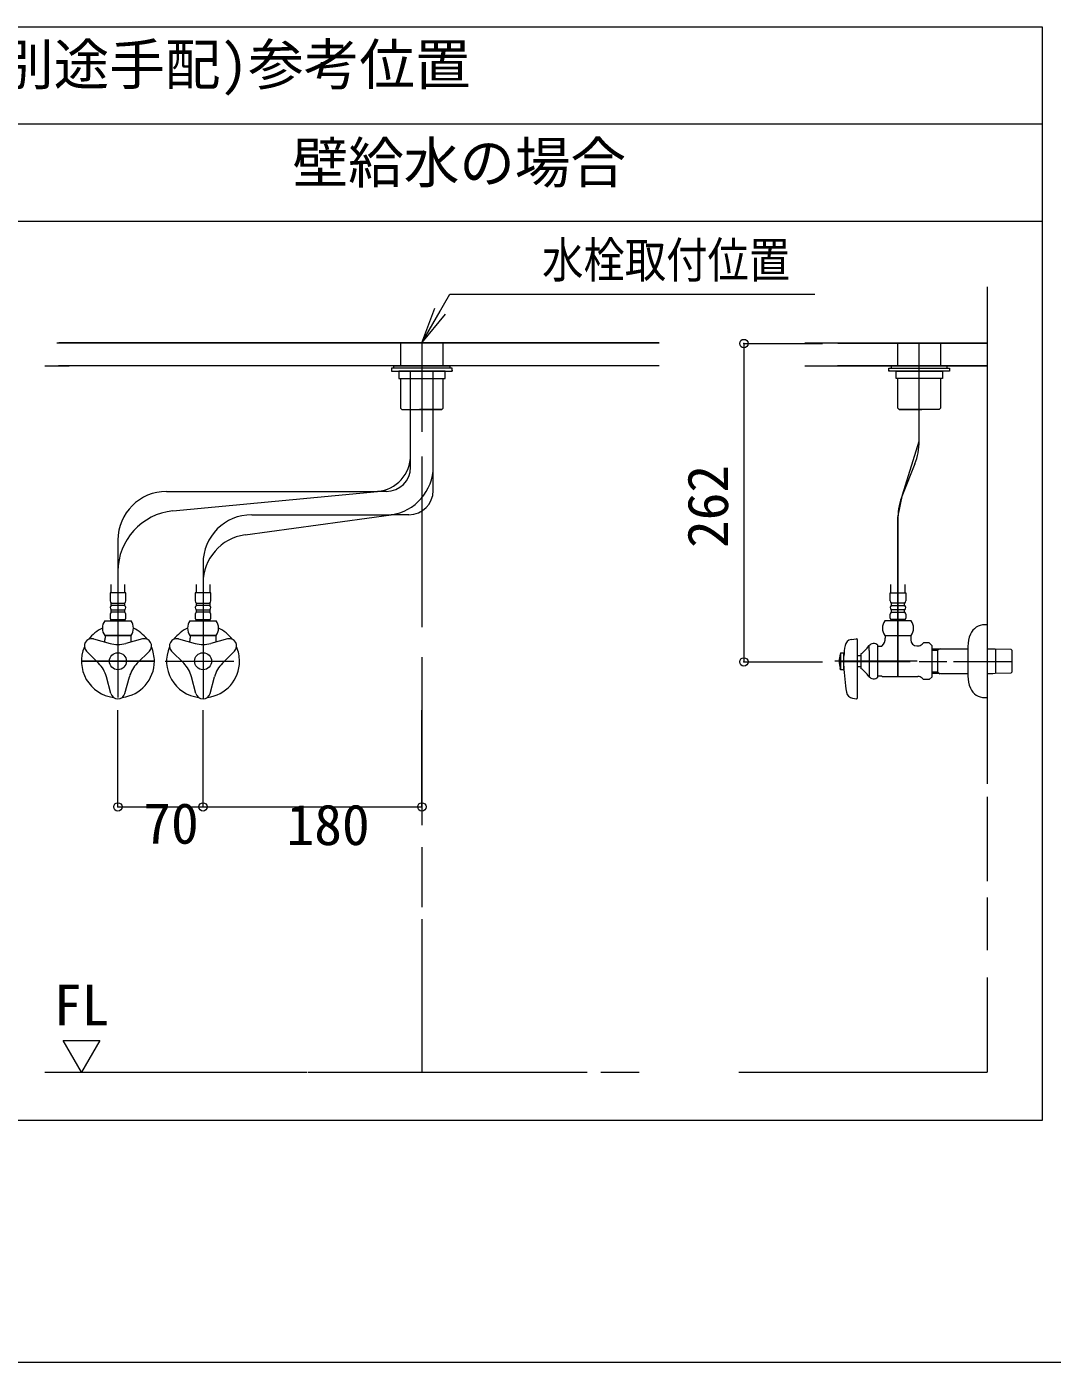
# Model space of a CAD drawing. Units: millimetres, scale not verified. Extents: x -1002 to 1002, y -687 to 676.
# Drawn here: x 340.7 to 709.7, y -687.1 to -206.3 of the extents above; entities that cross this region are included whole.
import ezdxf
from ezdxf.enums import TextEntityAlignment as Align

# ---------------------------------------------------------------- set-up
doc = ezdxf.new("R2010")
doc.units = ezdxf.units.MM
doc.header["$LTSCALE"] = 5
doc.header["$PDMODE"] = 32
doc.header["$PDSIZE"] = 3
doc.layers.add('F-0', color=7, linetype='Continuous', lineweight=15)
doc.styles.add('ＭＳ ゴシック', font='')
doc.styles.get('ＭＳ ゴシック').set_extended_font_data('MS Gothic')

msp = doc.modelspace()

# ---------------------------------------------------------------- linework, layer by layer
at = {"layer": 'F-0', "lineweight": 18}
for p, q in [((-37.716, -206.334), (706.034, -206.334)), ((-37.716, -241.334), (706.034, -241.334))]:
    msp.add_line(p, q, dxfattribs=at)
at = {"layer": 'F-0'}
for p, q in [((334.159, -276.334), (706.034, -276.334)), ((482.909, -320.084), (493.013, -302.584)), ((493.013, -302.584), (624.263, -302.584)), ((686.346, -299.959), (686.346, -320.36)), ((686.346, -299.959), (686.346, -364.178)), ((482.909, -320.084), (487.577, -307.624)), ((482.909, -320.084), (489.471, -308.717)), ((482.909, -320.084), (491.366, -309.811)), ((351.556, -320.084), (568.221, -320.084)), ((568.221, -320.084), (352.246, -320.084)), ((475.253, -320.084), (475.253, -328.397)), ((482.909, -320.108), (482.909, -352.121)), ((490.565, -328.397), (490.565, -320.084)), ((633.68, -320.36), (632.502, -320.36)), ((686.346, -320.36), (633.68, -320.36)), ((654.19, -328.397), (654.19, -320.084)), ((661.846, -355.511), (661.846, -320.084)), ((669.503, -320.084), (669.503, -328.397)), ((686.346, -320.36), (686.346, -345.203)), ((347.284, -328.397), (356.041, -328.397)), ((568.221, -328.397), (352.146, -328.397)), ((471.971, -329.272), (471.971, -330.365)), ((493.846, -329.272), (471.971, -329.272)), ((471.971, -330.365), (493.846, -330.365)), ((472.846, -328.397), (492.971, -328.397)), ((472.846, -329.272), (472.846, -328.397)), ((492.971, -329.272), (472.846, -329.272)), ((491.221, -330.365), (474.596, -330.365)), ((474.596, -330.365), (474.596, -332.99)), ((478.838, -360.552), (478.838, -330.251)), ((486.98, -364.664), (486.98, -330.405)), ((491.221, -332.99), (491.221, -330.365)), ((492.971, -328.397), (492.971, -329.272)), ((493.846, -330.365), (493.846, -329.272)), ((493.846, -329.928), (493.846, -330.365)), ((620.721, -328.397), (633.474, -328.397)), ((686.346, -328.397), (632.494, -328.397)), ((632.727, -328.397), (686.346, -328.397)), ((650.909, -330.365), (650.909, -329.272)), ((650.909, -329.272), (672.784, -329.272)), ((650.909, -329.928), (650.909, -330.365)), ((672.784, -330.365), (650.909, -330.365)), ((651.784, -328.397), (651.784, -329.272)), ((671.909, -328.397), (651.784, -328.397)), ((651.784, -329.272), (671.909, -329.272)), ((653.534, -330.365), (670.159, -330.365)), ((653.534, -332.99), (653.534, -330.365)), ((670.159, -330.365), (670.159, -332.99)), ((671.909, -329.272), (671.909, -328.397)), ((672.784, -329.272), (672.784, -330.365)), ((474.596, -332.99), (491.221, -332.99)), ((475.253, -332.99), (475.253, -343.665)), ((478.838, -360.552), (478.838, -332.99)), ((486.98, -364.664), (486.98, -332.99)), ((490.565, -343.665), (490.565, -332.99)), ((670.159, -332.99), (653.534, -332.99)), ((654.19, -343.665), (654.19, -332.99)), ((669.503, -332.99), (669.503, -343.665)), ((475.581, -343.993), (475.253, -343.665)), ((475.69, -344.103), (475.581, -343.993)), ((475.69, -344.103), (489.734, -344.103)), ((489.734, -344.103), (490.128, -344.103)), ((490.237, -343.993), (490.128, -344.103)), ((490.565, -343.665), (490.237, -343.993)), ((654.19, -343.665), (654.518, -343.993)), ((654.518, -343.993), (654.628, -344.103)), ((655.021, -344.103), (654.628, -344.103)), ((669.065, -344.103), (655.021, -344.103)), ((669.065, -344.103), (669.175, -343.993)), ((669.175, -343.993), (669.503, -343.665)), ((686.346, -359.296), (686.346, -376.274)), ((478.838, -364.868), (478.838, -360.552)), ((482.909, -360.974), (482.909, -422.454)), ((486.98, -373.25), (486.98, -364.664)), ((660.257, -363.695), (655.787, -374.776)), ((391.034, -373.618), (466.958, -373.618)), ((393.333, -380.637), (466.958, -373.618)), ((470.088, -373.618), (466.958, -373.618)), ((686.346, -372.005), (686.346, -388.608)), ((419.269, -389.253), (471.87, -382)), ((421.659, -382), (471.87, -382)), ((478.23, -382), (471.87, -382)), ((654.198, -382.96), (654.198, -440.178)), ((686.346, -381.73), (686.346, -473.852)), ((373.534, -391.118), (373.534, -402.413)), ((686.346, -397.859), (686.346, -478.809)), ((373.534, -402.413), (373.534, -447.738)), ((373.534, -402.413), (373.534, -447.738)), ((404.159, -399.5), (404.159, -406.589)), ((371.024, -407.055), (371.024, -410.078)), ((376.054, -410.078), (376.055, -407.055)), ((401.649, -407.055), (401.649, -410.078)), ((404.159, -406.589), (404.159, -448.272)), ((404.159, -406.589), (404.159, -448.272)), ((406.679, -410.078), (406.68, -407.055)), ((651.678, -410.078), (651.677, -407.055)), ((656.708, -407.055), (656.708, -410.078)), ((376.334, -410.078), (370.734, -410.078)), ((370.734, -410.078), (370.734, -413.031)), ((376.334, -413.031), (376.334, -410.078)), ((406.959, -410.078), (401.359, -410.078)), ((401.359, -410.078), (401.359, -413.031)), ((406.959, -413.031), (406.959, -410.078)), ((651.398, -410.078), (656.998, -410.078)), ((651.398, -413.031), (651.398, -410.078)), ((656.998, -410.078), (656.998, -413.031)), ((370.734, -417.843), (370.734, -419.265)), ((371.128, -413.797), (375.94, -413.797)), ((371.128, -414.672), (371.128, -413.797)), ((375.94, -414.672), (371.128, -414.672)), ((371.128, -416.203), (375.94, -416.203)), ((371.128, -417.078), (371.128, -416.203)), ((375.94, -417.078), (371.128, -417.078)), ((375.94, -413.797), (375.94, -414.672)), ((375.94, -416.203), (375.94, -417.078)), ((376.334, -419.265), (376.334, -417.843)), ((401.359, -417.843), (401.359, -419.265)), ((401.753, -413.797), (406.565, -413.797)), ((401.753, -414.672), (401.753, -413.797)), ((406.565, -414.672), (401.753, -414.672)), ((401.753, -416.203), (406.565, -416.203)), ((401.753, -417.078), (401.753, -416.203)), ((406.565, -417.078), (401.753, -417.078)), ((406.565, -413.797), (406.565, -414.672)), ((406.565, -416.203), (406.565, -417.078)), ((406.959, -419.265), (406.959, -417.843)), ((651.398, -419.265), (651.398, -417.843)), ((656.604, -413.797), (651.792, -413.797)), ((651.792, -413.797), (651.792, -414.672)), ((651.792, -414.672), (656.604, -414.672)), ((656.604, -416.203), (651.792, -416.203)), ((651.792, -416.203), (651.792, -417.078)), ((651.792, -417.078), (656.604, -417.078)), ((656.604, -414.672), (656.604, -413.797)), ((656.604, -417.078), (656.604, -416.203)), ((656.998, -417.843), (656.998, -419.265)), ((368.778, -420.14), (378.29, -420.14)), ((371.171, -419.703), (375.896, -419.703)), ((399.403, -420.14), (408.915, -420.14)), ((401.796, -419.703), (406.521, -419.703)), ((658.954, -420.14), (649.442, -420.14)), ((656.561, -419.703), (651.836, -419.703)), ((686.346, -421.584), (685.471, -421.584)), ((686.346, -421.584), (686.346, -447.703)), ((364.741, -426.705), (370.703, -428.302)), ((378.29, -425.522), (368.778, -425.522)), ((368.94, -425.522), (368.94, -426.402)), ((368.94, -425.522), (369.449, -425.522)), ((369.449, -425.522), (377.619, -425.522)), ((382.327, -426.705), (376.365, -428.302)), ((377.619, -425.522), (378.128, -425.522)), ((378.128, -425.522), (378.128, -426.402)), ((378.128, -426.402), (378.128, -427.053)), ((395.366, -426.705), (401.328, -428.302)), ((408.915, -425.522), (399.403, -425.522)), ((399.565, -425.522), (399.565, -426.402)), ((399.565, -425.522), (400.074, -425.522)), ((400.074, -425.522), (408.244, -425.522)), ((412.952, -426.705), (406.99, -428.302)), ((408.244, -425.522), (408.753, -425.522)), ((408.753, -425.522), (408.753, -426.402)), ((408.753, -426.402), (408.753, -427.053)), ((637.372, -426.92), (639.293, -426.65)), ((639.542, -426.867), (639.542, -448.02)), ((649.442, -425.522), (658.954, -425.522)), ((649.604, -425.522), (650.113, -425.522)), ((649.604, -425.522), (649.604, -426.402)), ((650.113, -425.522), (658.283, -425.522)), ((658.283, -425.522), (658.792, -425.522)), ((362.206, -431.096), (366.57, -435.461)), ((384.862, -431.096), (380.498, -435.461)), ((392.831, -431.096), (397.195, -435.461)), ((415.487, -431.096), (411.123, -435.461)), ((633.504, -431.647), (633.36, -432.193)), ((633.504, -431.647), (634.729, -431.647)), ((633.504, -431.647), (633.504, -437.772)), ((634.729, -437.772), (634.729, -431.647)), ((639.542, -432.631), (640.854, -432.631)), ((640.854, -432.084), (640.854, -437.334)), ((643.886, -430.914), (643.886, -428.984)), ((643.886, -430.914), (643.886, -438.504)), ((646.979, -440.427), (646.979, -428.991)), ((648.252, -429.459), (648.47, -429.24)), ((660.979, -429.24), (661.381, -429.24)), ((663.386, -428.142), (662.928, -428.6)), ((665.459, -428.142), (663.386, -428.142)), ((665.459, -428.142), (666.448, -429.131)), ((666.448, -440.287), (666.448, -429.131)), ((666.448, -430.274), (668.636, -430.227)), ((666.448, -430.788), (668.417, -430.741)), ((669.339, -430.203), (668.417, -430.735)), ((668.417, -430.227), (668.417, -439.191)), ((668.636, -430.227), (669.558, -430.203)), ((679.346, -429.37), (679.346, -440.048)), ((686.346, -430.203), (688.275, -430.203)), ((688.275, -430.203), (689.198, -430.227)), ((689.198, -430.227), (694.815, -430.347)), ((689.417, -430.735), (689.417, -430.227)), ((689.417, -439.191), (689.417, -430.735)), ((694.815, -430.347), (695.323, -430.883)), ((695.323, -430.884), (695.323, -430.883)), ((695.323, -431.1), (695.323, -430.884)), ((695.323, -438.318), (695.323, -431.1)), ((360.409, -434.709), (386.659, -434.709)), ((386.659, -434.709), (360.409, -434.709)), ((390.593, -434.709), (393.786, -434.709)), ((391.034, -434.709), (415.234, -434.709)), ((482.909, -433.274), (482.909, -493.77)), ((661.085, -434.709), (631.484, -434.709)), ((658.534, -434.961), (633.504, -434.961)), ((640.854, -436.787), (639.542, -436.787)), ((671.759, -434.961), (661.791, -434.961)), ((695.323, -434.961), (674.131, -434.961)), ((370.998, -446.326), (369.401, -440.364)), ((376.069, -446.326), (377.667, -440.364)), ((401.623, -446.326), (400.026, -440.364)), ((406.694, -446.326), (408.292, -440.364)), ((646.979, -439.959), (647.636, -439.959)), ((647.636, -439.959), (648.252, -439.959)), ((648.252, -439.959), (648.47, -440.178)), ((648.47, -440.178), (661.381, -440.178)), ((663.386, -441.276), (662.928, -440.818)), ((668.417, -438.677), (666.448, -438.63)), ((668.636, -439.191), (666.448, -439.144)), ((668.417, -438.683), (669.339, -439.215)), ((669.558, -439.215), (668.636, -439.191)), ((678.917, -439.215), (669.558, -439.215)), ((679.346, -439.215), (678.917, -439.215)), ((688.275, -439.215), (686.346, -439.215)), ((689.198, -439.191), (688.275, -439.215)), ((694.815, -439.071), (689.198, -439.191)), ((695.323, -438.535), (694.815, -439.071)), ((695.323, -438.534), (695.323, -438.318)), ((695.323, -438.535), (695.323, -438.534)), ((637.886, -448.039), (639.293, -448.237)), ((482.909, -463.768), (482.909, -491.311)), ((686.346, -483.575), (686.346, -513.887)), ((482.909, -501.64), (482.909, -523.305)), ((686.346, -519.797), (686.346, -538.746)), ((482.909, -527.575), (482.909, -582.584)), ((686.346, -548.583), (686.346, -582.584)), ((353.846, -571.217), (366.971, -571.217)), ((360.409, -582.584), (353.846, -571.217)), ((366.971, -571.217), (360.409, -582.584)), ((347.284, -582.584), (420.13, -582.584)), ((360.409, -582.584), (411.933, -582.584)), ((420.13, -582.584), (441.648, -582.584)), ((422.179, -582.584), (431.743, -582.584)), ((441.989, -582.584), (540.247, -582.584)), ((451.211, -582.584), (542.354, -582.584)), ((547.319, -582.584), (561.082, -582.584)), ((596.945, -582.584), (686.346, -582.584)), ((620.721, -582.584), (686.346, -582.584)), ((-1002.086, -687.064), (1002.034, -687.064))]:
    msp.add_line(p, q, dxfattribs=at)
at = {"layer": 'F-0', "color": 4, "lineweight": 9}
for p, q in [((598.76, -320.36), (598.76, -434.961)), ((598.76, -320.36), (627.09, -320.36)), ((598.76, -434.961), (627.09, -434.961)), ((373.534, -487.171), (373.534, -452.349)), ((404.159, -487.171), (404.159, -452.349)), ((482.909, -487.171), (482.909, -452.349)), ((373.534, -487.171), (404.159, -487.171)), ((404.159, -487.171), (482.909, -487.171))]:
    msp.add_line(p, q, dxfattribs=at)
at = {"layer": 'F-0', "lineweight": 18}
msp.add_lwpolyline([(706.034, -206.334), (706.034, -600.084), (334.159, -600.084)], dxfattribs=at)
at = {"layer": 'F-0'}
for points in [[(620.721, -320.084), (633.441, -320.084), (686.346, -320.084)], [(654.198, -440.178), (654.198, -382.96), (655.787, -374.776), (661.846, -355.511), (661.846, -320.084)], [(490.128, -344.103), (490.084, -344.103), (482.034, -344.103)], [(654.628, -344.103), (654.671, -344.103), (662.721, -344.103)], [(371.128, -419.703), (370.909, -419.922), (370.909, -420.14)], [(376.159, -420.14), (376.159, -419.922), (375.94, -419.703)], [(401.753, -419.703), (401.534, -419.922), (401.534, -420.14)], [(406.784, -420.14), (406.784, -419.922), (406.565, -419.703)], [(651.573, -420.14), (651.573, -419.922), (651.792, -419.703)], [(656.604, -419.703), (656.823, -419.922), (656.823, -420.14)], [(658.792, -425.522), (658.792, -426.402), (658.792, -427.053)], [(648.252, -429.459), (647.636, -429.459), (646.979, -429.459)], [(669.558, -430.203), (678.917, -430.203), (679.346, -430.203)], [(634.729, -437.772), (633.504, -437.772), (633.386, -437.334)], [(643.886, -438.504), (643.886, -440.178), (643.886, -440.324)], [(666.448, -440.287), (665.459, -441.276), (663.386, -441.276)], [(685.471, -447.834), (686.346, -447.834), (686.346, -447.703)]]:
    msp.add_lwpolyline(points, dxfattribs=at)
for centre in [(373.534, -434.709), (404.159, -434.709)]:
    msp.add_circle(centre, 3.062, dxfattribs=at)
for centre, radius, start, end in [((639.971, -355.511), 21.875, 338.02737, 0), ((465.713, -360.552), 13.125, 275.44583, 360), ((470.088, -364.868), 8.75, 270, 0), ((469.48, -364.664), 17.5, 277.84996, 0), ((391.034, -391.118), 17.5, 90, 180), ((478.23, -373.25), 8.75, 270, 0), ((676.073, -382.96), 21.875, 158.02737, 180), ((395.409, -402.413), 21.875, 95.44583, 180), ((421.659, -399.5), 17.5, 90, 180), ((421.659, -406.589), 17.5, 97.84996, 180), ((371.675, -413.031), 0.941, 180, 234.43222), ((375.393, -413.031), 0.941, 305.56778, 0), ((402.3, -413.031), 0.941, 180, 234.43222), ((406.018, -413.031), 0.941, 305.56778, 0), ((652.339, -413.031), 0.941, 180, 234.43222), ((656.057, -413.031), 0.941, 305.56778, 0), ((371.675, -415.437), 0.941, 125.56778, 234.43222), ((371.675, -417.843), 0.941, 125.56778, 180), ((375.393, -415.437), 0.941, 305.56778, 54.43222), ((375.393, -417.843), 0.941, 0, 54.43222), ((402.3, -415.437), 0.941, 125.56778, 234.43222), ((402.3, -417.843), 0.941, 125.56778, 180), ((406.018, -415.437), 0.941, 305.56778, 54.43222), ((406.018, -417.843), 0.941, 0, 54.43222), ((652.339, -415.437), 0.941, 125.56778, 234.43222), ((652.339, -417.843), 0.941, 125.56778, 180), ((656.057, -415.437), 0.941, 305.56778, 54.43222), ((656.057, -417.843), 0.941, 0, 54.43222), ((373.534, -434.709), 13.125, 115.15066, 143.05689), ((372.768, -422.831), 4.812, 146.00705, 213.99295), ((371.171, -419.265), 0.438, 180, 270), ((375.896, -419.265), 0.438, 270, 0), ((374.3, -422.831), 4.812, 326.00705, 33.99295), ((373.534, -434.709), 13.125, 36.94311, 64.84934), ((404.159, -434.709), 13.125, 115.15066, 143.05689), ((403.393, -422.831), 4.812, 146.00705, 213.99295), ((401.796, -419.265), 0.438, 180, 270), ((406.521, -419.265), 0.438, 270, 0), ((404.925, -422.831), 4.812, 326.00705, 33.99295), ((404.159, -434.709), 13.125, 36.94311, 64.84934), ((653.432, -422.831), 4.812, 146.00705, 213.99295), ((651.836, -419.265), 0.438, 180, 270), ((656.561, -419.265), 0.438, 270, 0), ((654.964, -422.831), 4.812, 326.00705, 33.99295), ((685.471, -427.272), 5.688, 90, 156.44354), ((364.062, -429.24), 2.625, 75, 225), ((364.821, -426.402), 4.119, 340.64106, 0), ((380.315, -427.053), 2.188, 180, 199.83613), ((383.006, -429.24), 2.625, 315, 105), ((394.687, -429.24), 2.625, 75, 225), ((395.446, -426.402), 4.119, 340.64106, 0), ((410.94, -427.053), 2.188, 180, 199.83613), ((413.631, -429.24), 2.625, 315, 105), ((637.738, -429.52), 2.625, 98.00409, 170.40851), ((639.323, -426.867), 0.219, 0, 98.00409), ((645.485, -426.402), 4.119, 316.4444, 0), ((660.979, -427.053), 2.188, 180, 270), ((690.284, -429.37), 10.938, 156.44354, 180), ((373.534, -434.709), 13.125, 156.94311, 263.05689), ((373.534, -417.737), 10.938, 255, 285), ((373.534, -434.709), 13.125, 0, 23.05689), ((404.159, -434.709), 13.125, 156.94311, 263.05689), ((404.159, -417.737), 10.938, 255, 285), ((404.159, -434.709), 13.125, 0, 23.05689), ((644.004, -434.709), 10.938, 166.70293, 180), ((667.503, -434.55), 32.812, 170.40851, 177.22136), ((634.989, -423.375), 10.5, 303.95919, 326.04081), ((645.448, -430.553), 2.188, 45.573, 143.1301), ((661.381, -427.053), 2.188, 270, 315), ((358.836, -443.195), 10.938, 15, 45), ((373.534, -434.709), 13.125, 276.94311, 0), ((388.232, -443.195), 10.938, 135, 165), ((389.461, -443.195), 10.938, 15, 45), ((404.159, -434.709), 13.125, 276.94311, 0), ((418.857, -443.195), 10.938, 135, 165), ((644.004, -434.709), 10.938, 180, 193.29707), ((644.004, -434.709), 10.938, 193.29707, 193.88654), ((700.354, -434.709), 65.648, 181.52753, 189.8029), ((634.989, -446.043), 10.5, 33.95919, 56.04081), ((645.448, -438.865), 2.188, 216.8699, 314.427), ((661.381, -442.365), 2.188, 45, 90), ((690.284, -440.048), 10.938, 180, 203.55646), ((373.534, -445.647), 2.625, 195, 345), ((404.159, -445.647), 2.625, 195, 345), ((638.251, -445.439), 2.625, 189.8029, 262), ((685.471, -442.147), 5.688, 203.55646, 270), ((639.323, -448.02), 0.219, 262, 0)]:
    msp.add_arc(centre, radius, start, end, dxfattribs=at)
at = {"layer": 'F-0', "color": 6}
for p in [(598.76, -320.36), (598.76, -434.961), (373.534, -487.171), (404.159, -487.171), (482.909, -487.171)]:
    msp.add_point(p, dxfattribs=at)

# ---------------------------------------------------------------- texts
at = {"layer": 'F-0', "style": 'ＭＳ ゴシック'}
for s, p in [('止水栓(別途手配)参考位置', (260.478, -231.65)), ('壁給水の場合', (436.363, -266.979)), ('70', (382.676, -504.801)), ('180', (434.196, -505.292)), ('FL', (350.478, -570.197))]:
    msp.add_text(s, height=14.66, dxfattribs=at).set_placement(p, align=Align.BOTTOM_LEFT)
at = {"layer": 'F-0', "style": 'ＭＳ ゴシック', "width": 0.85}
msp.add_text('水栓取付位置', height=12.83, dxfattribs=at).set_placement((526.163, -300.551), align=Align.BOTTOM_LEFT)
at = {"layer": 'F-0', "style": 'ＭＳ ゴシック'}
msp.add_text('262', height=14.66, rotation=90, dxfattribs=at).set_placement((597.466, -393.965), align=Align.BOTTOM_LEFT)

doc.saveas('drawing.dxf')
